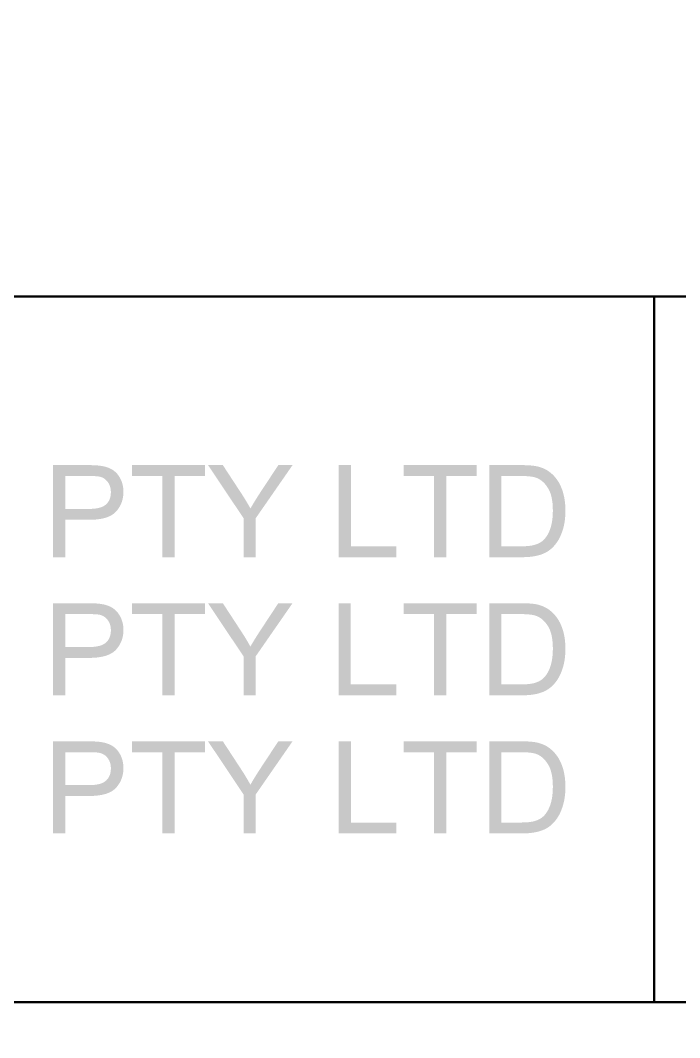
# Paper-space layout 'B1' of a CAD drawing. Header units: millimetres. Extents: x 0 to 1000, y 0 to 707.
# Drawn here: x 894.51 to 910.62, y 36.88 to 61.75 of the extents above; entities that cross this region are included whole.
import ezdxf
from ezdxf.enums import TextEntityAlignment as Align

# ---------------------------------------------------------------- set-up
doc = ezdxf.new("R2010")
doc.units = ezdxf.units.MM
doc.header["$MEASUREMENT"] = 0
doc.layers.add('G_Border', color=7, linetype='Continuous', lineweight=18)
doc.styles.add('Style-ISO3098B', font='ISO3098B.shx')

# ---------------------------------------------------------------- blocks, each defined once
blk = doc.blocks.new('*U4')
at = {"layer": 'G_Border', "linetype": 'Continuous', "lineweight": 25}
h = blk.add_hatch(color=230, dxfattribs=at)
edge = h.paths.add_edge_path()
edge.add_spline(control_points=[(19.244, -0.212), (19.722, -0.212), (19.904, -0.013)], knot_values=[0, 0, 0, 1, 1, 1], degree=2, periodic=0)
edge.add_spline(control_points=[(19.904, -0.013), (20.087, 0.186), (20.087, 0.473)], knot_values=[0, 0, 0, 1, 1, 1], degree=2, periodic=0)
edge.add_spline(control_points=[(20.087, 0.473), (20.087, 0.64), (20.019, 0.78)], knot_values=[0, 0, 0, 1, 1, 1], degree=2, periodic=0)
edge.add_spline(control_points=[(20.019, 0.78), (19.95, 0.92), (19.838, 0.997)], knot_values=[0, 0, 0, 1, 1, 1], degree=2, periodic=0)
edge.add_spline(control_points=[(19.838, 0.997), (19.726, 1.075), (19.56, 1.102)], knot_values=[0, 0, 0, 1, 1, 1], degree=2, periodic=0)
edge.add_spline(control_points=[(19.56, 1.102), (19.442, 1.124), (19.218, 1.124)], knot_values=[0, 0, 0, 1, 1, 1], degree=2, periodic=0)
edge.add_line((19.218, 1.124), (18.369, 1.124))
edge.add_line((18.369, 1.124), (18.369, -1.126))
edge.add_line((18.369, -1.126), (18.667, -1.126))
edge.add_line((18.667, -1.126), (18.667, -0.212))
edge.add_line((18.667, -0.212), (19.244, -0.212))
edge = h.paths.add_edge_path(flags=16)
edge.add_spline(control_points=[(19.243, 0.858), (19.445, 0.858), (19.521, 0.838)], knot_values=[0, 0, 0, 1, 1, 1], degree=2, periodic=0)
edge.add_spline(control_points=[(19.521, 0.838), (19.637, 0.806), (19.709, 0.705)], knot_values=[0, 0, 0, 1, 1, 1], degree=2, periodic=0)
edge.add_spline(control_points=[(19.709, 0.705), (19.78, 0.605), (19.78, 0.463)], knot_values=[0, 0, 0, 1, 1, 1], degree=2, periodic=0)
edge.add_spline(control_points=[(19.78, 0.463), (19.78, 0.269), (19.659, 0.161)], knot_values=[0, 0, 0, 1, 1, 1], degree=2, periodic=0)
edge.add_spline(control_points=[(19.659, 0.161), (19.538, 0.054), (19.249, 0.054)], knot_values=[0, 0, 0, 1, 1, 1], degree=2, periodic=0)
edge.add_line((19.249, 0.054), (18.667, 0.054))
edge.add_line((18.667, 0.054), (18.667, 0.858))
edge.add_line((18.667, 0.858), (19.243, 0.858))
at = {"layer": 'G_Border', "linetype": 'Continuous', "lineweight": 25, "extrusion": (0, 0, -1)}
for points in [[(-21.337, -1.126), (-21.337, 0.858), (-22.082, 0.858), (-22.082, 1.124), (-20.298, 1.124), (-20.298, 0.858), (-21.039, 0.858), (-21.039, -1.126)], [(-26.751, -1.126), (-26.751, -0.86), (-25.644, -0.86), (-25.644, 1.124), (-25.345, 1.124), (-25.345, -1.126)], [(-27.976, -1.126), (-27.976, 0.858), (-28.72, 0.858), (-28.72, 1.124), (-26.937, 1.124), (-26.937, 0.858), (-27.677, 0.858), (-27.677, -1.126)]]:
    blk.add_hatch(color=230, dxfattribs=at).paths.add_polyline_path(points)
at = {"layer": 'G_Border', "linetype": 'Continuous', "lineweight": 25}
h = blk.add_hatch(color=230, dxfattribs=at)
edge = h.paths.add_edge_path()
edge.add_line((23.021, -1.126), (23.32, -1.126))
edge.add_line((23.32, -1.126), (23.32, -0.173))
edge.add_line((23.32, -0.173), (24.219, 1.124))
edge.add_line((24.219, 1.124), (23.871, 1.124))
edge.add_line((23.871, 1.124), (23.435, 0.462))
edge.add_spline(control_points=[(23.435, 0.462), (23.291, 0.241), (23.19, 0.064)], knot_values=[0, 0, 0, 1, 1, 1], degree=2, periodic=0)
edge.add_spline(control_points=[(23.19, 0.064), (23.084, 0.256), (22.96, 0.445)], knot_values=[0, 0, 0, 1, 1, 1], degree=2, periodic=0)
edge.add_line((22.96, 0.445), (22.516, 1.124))
edge.add_line((22.516, 1.124), (22.154, 1.124))
edge.add_line((22.154, 1.124), (23.021, -0.173))
edge.add_line((23.021, -0.173), (23.021, -1.126))
h = blk.add_hatch(color=230, dxfattribs=at)
edge = h.paths.add_edge_path()
edge.add_spline(control_points=[(29.838, -1.126), (30.042, -1.126), (30.199, -1.088)], knot_values=[0, 0, 0, 1, 1, 1], degree=2, periodic=0)
edge.add_spline(control_points=[(30.199, -1.088), (30.356, -1.05), (30.468, -0.975)], knot_values=[0, 0, 0, 1, 1, 1], degree=2, periodic=0)
edge.add_spline(control_points=[(30.468, -0.975), (30.579, -0.901), (30.673, -0.771)], knot_values=[0, 0, 0, 1, 1, 1], degree=2, periodic=0)
edge.add_spline(control_points=[(30.673, -0.771), (30.766, -0.641), (30.826, -0.443)], knot_values=[0, 0, 0, 1, 1, 1], degree=2, periodic=0)
edge.add_spline(control_points=[(30.826, -0.443), (30.886, -0.245), (30.886, 0.011)], knot_values=[0, 0, 0, 1, 1, 1], degree=2, periodic=0)
edge.add_spline(control_points=[(30.886, 0.011), (30.886, 0.312), (30.798, 0.546)], knot_values=[0, 0, 0, 1, 1, 1], degree=2, periodic=0)
edge.add_spline(control_points=[(30.798, 0.546), (30.71, 0.78), (30.531, 0.93)], knot_values=[0, 0, 0, 1, 1, 1], degree=2, periodic=0)
edge.add_spline(control_points=[(30.531, 0.93), (30.395, 1.047), (30.201, 1.092)], knot_values=[0, 0, 0, 1, 1, 1], degree=2, periodic=0)
edge.add_spline(control_points=[(30.201, 1.092), (30.063, 1.124), (29.801, 1.124)], knot_values=[0, 0, 0, 1, 1, 1], degree=2, periodic=0)
edge.add_line((29.801, 1.124), (29.025, 1.124))
edge.add_line((29.025, 1.124), (29.025, -1.126))
edge.add_line((29.025, -1.126), (29.838, -1.126))
edge = h.paths.add_edge_path(flags=16)
edge.add_spline(control_points=[(29.796, 0.858), (30.062, 0.858), (30.182, 0.812)], knot_values=[0, 0, 0, 1, 1, 1], degree=2, periodic=0)
edge.add_spline(control_points=[(30.182, 0.812), (30.347, 0.747), (30.463, 0.558)], knot_values=[0, 0, 0, 1, 1, 1], degree=2, periodic=0)
edge.add_spline(control_points=[(30.463, 0.558), (30.579, 0.369), (30.579, 0.016)], knot_values=[0, 0, 0, 1, 1, 1], degree=2, periodic=0)
edge.add_spline(control_points=[(30.579, 0.016), (30.579, -0.239), (30.52, -0.418)], knot_values=[0, 0, 0, 1, 1, 1], degree=2, periodic=0)
edge.add_spline(control_points=[(30.52, -0.418), (30.461, -0.597), (30.355, -0.702)], knot_values=[0, 0, 0, 1, 1, 1], degree=2, periodic=0)
edge.add_spline(control_points=[(30.355, -0.702), (30.28, -0.778), (30.153, -0.819)], knot_values=[0, 0, 0, 1, 1, 1], degree=2, periodic=0)
edge.add_spline(control_points=[(30.153, -0.819), (30.027, -0.86), (29.804, -0.86)], knot_values=[0, 0, 0, 1, 1, 1], degree=2, periodic=0)
edge.add_line((29.804, -0.86), (29.324, -0.86))
edge.add_line((29.324, -0.86), (29.324, 0.858))
edge.add_line((29.324, 0.858), (29.796, 0.858))
blk = doc.blocks.new('*U5')
at = {"layer": 'G_Border', "linetype": 'Continuous', "lineweight": 25}
h = blk.add_hatch(color=230, dxfattribs=at)
edge = h.paths.add_edge_path()
edge.add_spline(control_points=[(9.111, -0.212), (9.588, -0.212), (9.771, -0.013)], knot_values=[0, 0, 0, 1, 1, 1], degree=2, periodic=0)
edge.add_spline(control_points=[(9.771, -0.013), (9.954, 0.186), (9.954, 0.473)], knot_values=[0, 0, 0, 1, 1, 1], degree=2, periodic=0)
edge.add_spline(control_points=[(9.954, 0.473), (9.954, 0.64), (9.885, 0.78)], knot_values=[0, 0, 0, 1, 1, 1], degree=2, periodic=0)
edge.add_spline(control_points=[(9.885, 0.78), (9.817, 0.92), (9.705, 0.997)], knot_values=[0, 0, 0, 1, 1, 1], degree=2, periodic=0)
edge.add_spline(control_points=[(9.705, 0.997), (9.593, 1.075), (9.427, 1.102)], knot_values=[0, 0, 0, 1, 1, 1], degree=2, periodic=0)
edge.add_spline(control_points=[(9.427, 1.102), (9.309, 1.124), (9.084, 1.124)], knot_values=[0, 0, 0, 1, 1, 1], degree=2, periodic=0)
edge.add_line((9.084, 1.124), (8.235, 1.124))
edge.add_line((8.235, 1.124), (8.235, -1.126))
edge.add_line((8.235, -1.126), (8.534, -1.126))
edge.add_line((8.534, -1.126), (8.534, -0.212))
edge.add_line((8.534, -0.212), (9.111, -0.212))
edge = h.paths.add_edge_path(flags=16)
edge.add_spline(control_points=[(9.109, 0.858), (9.312, 0.858), (9.387, 0.838)], knot_values=[0, 0, 0, 1, 1, 1], degree=2, periodic=0)
edge.add_spline(control_points=[(9.387, 0.838), (9.504, 0.806), (9.575, 0.705)], knot_values=[0, 0, 0, 1, 1, 1], degree=2, periodic=0)
edge.add_spline(control_points=[(9.575, 0.705), (9.647, 0.605), (9.647, 0.463)], knot_values=[0, 0, 0, 1, 1, 1], degree=2, periodic=0)
edge.add_spline(control_points=[(9.647, 0.463), (9.647, 0.269), (9.525, 0.161)], knot_values=[0, 0, 0, 1, 1, 1], degree=2, periodic=0)
edge.add_spline(control_points=[(9.525, 0.161), (9.404, 0.054), (9.115, 0.054)], knot_values=[0, 0, 0, 1, 1, 1], degree=2, periodic=0)
edge.add_line((9.115, 0.054), (8.534, 0.054))
edge.add_line((8.534, 0.054), (8.534, 0.858))
edge.add_line((8.534, 0.858), (9.109, 0.858))
at = {"layer": 'G_Border', "linetype": 'Continuous', "lineweight": 25, "extrusion": (0, 0, -1)}
for points in [[(-11.204, -1.126), (-11.204, 0.858), (-11.948, 0.858), (-11.948, 1.124), (-10.165, 1.124), (-10.165, 0.858), (-10.905, 0.858), (-10.905, -1.126)], [(-16.618, -1.126), (-16.618, -0.86), (-15.51, -0.86), (-15.51, 1.124), (-15.212, 1.124), (-15.212, -1.126)], [(-17.842, -1.126), (-17.842, 0.858), (-18.587, 0.858), (-18.587, 1.124), (-16.803, 1.124), (-16.803, 0.858), (-17.544, 0.858), (-17.544, -1.126)]]:
    blk.add_hatch(color=230, dxfattribs=at).paths.add_polyline_path(points)
at = {"layer": 'G_Border', "linetype": 'Continuous', "lineweight": 25}
h = blk.add_hatch(color=230, dxfattribs=at)
edge = h.paths.add_edge_path()
edge.add_line((12.888, -1.126), (13.186, -1.126))
edge.add_line((13.186, -1.126), (13.186, -0.173))
edge.add_line((13.186, -0.173), (14.085, 1.124))
edge.add_line((14.085, 1.124), (13.738, 1.124))
edge.add_line((13.738, 1.124), (13.302, 0.462))
edge.add_spline(control_points=[(13.302, 0.462), (13.157, 0.241), (13.056, 0.064)], knot_values=[0, 0, 0, 1, 1, 1], degree=2, periodic=0)
edge.add_spline(control_points=[(13.056, 0.064), (12.951, 0.256), (12.826, 0.445)], knot_values=[0, 0, 0, 1, 1, 1], degree=2, periodic=0)
edge.add_line((12.826, 0.445), (12.383, 1.124))
edge.add_line((12.383, 1.124), (12.02, 1.124))
edge.add_line((12.02, 1.124), (12.888, -0.173))
edge.add_line((12.888, -0.173), (12.888, -1.126))
h = blk.add_hatch(color=230, dxfattribs=at)
edge = h.paths.add_edge_path()
edge.add_spline(control_points=[(19.704, -1.126), (19.908, -1.126), (20.066, -1.088)], knot_values=[0, 0, 0, 1, 1, 1], degree=2, periodic=0)
edge.add_spline(control_points=[(20.066, -1.088), (20.223, -1.05), (20.334, -0.975)], knot_values=[0, 0, 0, 1, 1, 1], degree=2, periodic=0)
edge.add_spline(control_points=[(20.334, -0.975), (20.446, -0.901), (20.539, -0.771)], knot_values=[0, 0, 0, 1, 1, 1], degree=2, periodic=0)
edge.add_spline(control_points=[(20.539, -0.771), (20.633, -0.641), (20.693, -0.443)], knot_values=[0, 0, 0, 1, 1, 1], degree=2, periodic=0)
edge.add_spline(control_points=[(20.693, -0.443), (20.753, -0.245), (20.753, 0.011)], knot_values=[0, 0, 0, 1, 1, 1], degree=2, periodic=0)
edge.add_spline(control_points=[(20.753, 0.011), (20.753, 0.312), (20.664, 0.546)], knot_values=[0, 0, 0, 1, 1, 1], degree=2, periodic=0)
edge.add_spline(control_points=[(20.664, 0.546), (20.576, 0.78), (20.398, 0.93)], knot_values=[0, 0, 0, 1, 1, 1], degree=2, periodic=0)
edge.add_spline(control_points=[(20.398, 0.93), (20.261, 1.047), (20.068, 1.092)], knot_values=[0, 0, 0, 1, 1, 1], degree=2, periodic=0)
edge.add_spline(control_points=[(20.068, 1.092), (19.93, 1.124), (19.667, 1.124)], knot_values=[0, 0, 0, 1, 1, 1], degree=2, periodic=0)
edge.add_line((19.667, 1.124), (18.892, 1.124))
edge.add_line((18.892, 1.124), (18.892, -1.126))
edge.add_line((18.892, -1.126), (19.704, -1.126))
edge = h.paths.add_edge_path(flags=16)
edge.add_spline(control_points=[(19.663, 0.858), (19.928, 0.858), (20.048, 0.812)], knot_values=[0, 0, 0, 1, 1, 1], degree=2, periodic=0)
edge.add_spline(control_points=[(20.048, 0.812), (20.214, 0.747), (20.33, 0.558)], knot_values=[0, 0, 0, 1, 1, 1], degree=2, periodic=0)
edge.add_spline(control_points=[(20.33, 0.558), (20.446, 0.369), (20.446, 0.016)], knot_values=[0, 0, 0, 1, 1, 1], degree=2, periodic=0)
edge.add_spline(control_points=[(20.446, 0.016), (20.446, -0.239), (20.387, -0.418)], knot_values=[0, 0, 0, 1, 1, 1], degree=2, periodic=0)
edge.add_spline(control_points=[(20.387, -0.418), (20.327, -0.597), (20.222, -0.702)], knot_values=[0, 0, 0, 1, 1, 1], degree=2, periodic=0)
edge.add_spline(control_points=[(20.222, -0.702), (20.146, -0.778), (20.02, -0.819)], knot_values=[0, 0, 0, 1, 1, 1], degree=2, periodic=0)
edge.add_spline(control_points=[(20.02, -0.819), (19.893, -0.86), (19.671, -0.86)], knot_values=[0, 0, 0, 1, 1, 1], degree=2, periodic=0)
edge.add_line((19.671, -0.86), (19.19, -0.86))
edge.add_line((19.19, -0.86), (19.19, 0.858))
edge.add_line((19.19, 0.858), (19.663, 0.858))
blk = doc.blocks.new('*U6')
at = {"layer": 'G_Border', "linetype": 'Continuous', "lineweight": 25}
h = blk.add_hatch(color=230, dxfattribs=at)
edge = h.paths.add_edge_path()
edge.add_spline(control_points=[(9.11, -0.212), (9.588, -0.212), (9.771, -0.013)], knot_values=[0, 0, 0, 1, 1, 1], degree=2, periodic=0)
edge.add_spline(control_points=[(9.771, -0.013), (9.953, 0.186), (9.953, 0.473)], knot_values=[0, 0, 0, 1, 1, 1], degree=2, periodic=0)
edge.add_spline(control_points=[(9.953, 0.473), (9.953, 0.64), (9.885, 0.78)], knot_values=[0, 0, 0, 1, 1, 1], degree=2, periodic=0)
edge.add_spline(control_points=[(9.885, 0.78), (9.817, 0.92), (9.704, 0.997)], knot_values=[0, 0, 0, 1, 1, 1], degree=2, periodic=0)
edge.add_spline(control_points=[(9.704, 0.997), (9.592, 1.075), (9.427, 1.102)], knot_values=[0, 0, 0, 1, 1, 1], degree=2, periodic=0)
edge.add_spline(control_points=[(9.427, 1.102), (9.308, 1.124), (9.084, 1.124)], knot_values=[0, 0, 0, 1, 1, 1], degree=2, periodic=0)
edge.add_line((9.084, 1.124), (8.235, 1.124))
edge.add_line((8.235, 1.124), (8.235, -1.126))
edge.add_line((8.235, -1.126), (8.533, -1.126))
edge.add_line((8.533, -1.126), (8.533, -0.212))
edge.add_line((8.533, -0.212), (9.11, -0.212))
edge = h.paths.add_edge_path(flags=16)
edge.add_spline(control_points=[(9.109, 0.858), (9.312, 0.858), (9.387, 0.838)], knot_values=[0, 0, 0, 1, 1, 1], degree=2, periodic=0)
edge.add_spline(control_points=[(9.387, 0.838), (9.503, 0.806), (9.575, 0.705)], knot_values=[0, 0, 0, 1, 1, 1], degree=2, periodic=0)
edge.add_spline(control_points=[(9.575, 0.705), (9.646, 0.605), (9.646, 0.463)], knot_values=[0, 0, 0, 1, 1, 1], degree=2, periodic=0)
edge.add_spline(control_points=[(9.646, 0.463), (9.646, 0.269), (9.525, 0.161)], knot_values=[0, 0, 0, 1, 1, 1], degree=2, periodic=0)
edge.add_spline(control_points=[(9.525, 0.161), (9.404, 0.054), (9.115, 0.054)], knot_values=[0, 0, 0, 1, 1, 1], degree=2, periodic=0)
edge.add_line((9.115, 0.054), (8.533, 0.054))
edge.add_line((8.533, 0.054), (8.533, 0.858))
edge.add_line((8.533, 0.858), (9.109, 0.858))
at = {"layer": 'G_Border', "linetype": 'Continuous', "lineweight": 25, "extrusion": (0, 0, -1)}
for points in [[(-11.203, -1.126), (-11.203, 0.858), (-11.948, 0.858), (-11.948, 1.124), (-10.164, 1.124), (-10.164, 0.858), (-10.905, 0.858), (-10.905, -1.126)], [(-16.617, -1.126), (-16.617, -0.86), (-15.51, -0.86), (-15.51, 1.124), (-15.211, 1.124), (-15.211, -1.126)], [(-17.842, -1.126), (-17.842, 0.858), (-18.586, 0.858), (-18.586, 1.124), (-16.803, 1.124), (-16.803, 0.858), (-17.544, 0.858), (-17.544, -1.126)]]:
    blk.add_hatch(color=230, dxfattribs=at).paths.add_polyline_path(points)
at = {"layer": 'G_Border', "linetype": 'Continuous', "lineweight": 25}
h = blk.add_hatch(color=230, dxfattribs=at)
edge = h.paths.add_edge_path()
edge.add_line((12.888, -1.126), (13.186, -1.126))
edge.add_line((13.186, -1.126), (13.186, -0.173))
edge.add_line((13.186, -0.173), (14.085, 1.124))
edge.add_line((14.085, 1.124), (13.738, 1.124))
edge.add_line((13.738, 1.124), (13.301, 0.462))
edge.add_spline(control_points=[(13.301, 0.462), (13.157, 0.241), (13.056, 0.064)], knot_values=[0, 0, 0, 1, 1, 1], degree=2, periodic=0)
edge.add_spline(control_points=[(13.056, 0.064), (12.95, 0.256), (12.826, 0.445)], knot_values=[0, 0, 0, 1, 1, 1], degree=2, periodic=0)
edge.add_line((12.826, 0.445), (12.382, 1.124))
edge.add_line((12.382, 1.124), (12.02, 1.124))
edge.add_line((12.02, 1.124), (12.888, -0.173))
edge.add_line((12.888, -0.173), (12.888, -1.126))
h = blk.add_hatch(color=230, dxfattribs=at)
edge = h.paths.add_edge_path()
edge.add_spline(control_points=[(19.704, -1.126), (19.908, -1.126), (20.065, -1.088)], knot_values=[0, 0, 0, 1, 1, 1], degree=2, periodic=0)
edge.add_spline(control_points=[(20.065, -1.088), (20.223, -1.05), (20.334, -0.975)], knot_values=[0, 0, 0, 1, 1, 1], degree=2, periodic=0)
edge.add_spline(control_points=[(20.334, -0.975), (20.445, -0.901), (20.539, -0.771)], knot_values=[0, 0, 0, 1, 1, 1], degree=2, periodic=0)
edge.add_spline(control_points=[(20.539, -0.771), (20.632, -0.641), (20.692, -0.443)], knot_values=[0, 0, 0, 1, 1, 1], degree=2, periodic=0)
edge.add_spline(control_points=[(20.692, -0.443), (20.752, -0.245), (20.752, 0.011)], knot_values=[0, 0, 0, 1, 1, 1], degree=2, periodic=0)
edge.add_spline(control_points=[(20.752, 0.011), (20.752, 0.312), (20.664, 0.546)], knot_values=[0, 0, 0, 1, 1, 1], degree=2, periodic=0)
edge.add_spline(control_points=[(20.664, 0.546), (20.576, 0.78), (20.398, 0.93)], knot_values=[0, 0, 0, 1, 1, 1], degree=2, periodic=0)
edge.add_spline(control_points=[(20.398, 0.93), (20.261, 1.047), (20.067, 1.092)], knot_values=[0, 0, 0, 1, 1, 1], degree=2, periodic=0)
edge.add_spline(control_points=[(20.067, 1.092), (19.929, 1.124), (19.667, 1.124)], knot_values=[0, 0, 0, 1, 1, 1], degree=2, periodic=0)
edge.add_line((19.667, 1.124), (18.891, 1.124))
edge.add_line((18.891, 1.124), (18.891, -1.126))
edge.add_line((18.891, -1.126), (19.704, -1.126))
edge = h.paths.add_edge_path(flags=16)
edge.add_spline(control_points=[(19.663, 0.858), (19.928, 0.858), (20.048, 0.812)], knot_values=[0, 0, 0, 1, 1, 1], degree=2, periodic=0)
edge.add_spline(control_points=[(20.048, 0.812), (20.213, 0.747), (20.329, 0.558)], knot_values=[0, 0, 0, 1, 1, 1], degree=2, periodic=0)
edge.add_spline(control_points=[(20.329, 0.558), (20.445, 0.369), (20.445, 0.016)], knot_values=[0, 0, 0, 1, 1, 1], degree=2, periodic=0)
edge.add_spline(control_points=[(20.445, 0.016), (20.445, -0.239), (20.386, -0.418)], knot_values=[0, 0, 0, 1, 1, 1], degree=2, periodic=0)
edge.add_spline(control_points=[(20.386, -0.418), (20.327, -0.597), (20.221, -0.702)], knot_values=[0, 0, 0, 1, 1, 1], degree=2, periodic=0)
edge.add_spline(control_points=[(20.221, -0.702), (20.146, -0.778), (20.019, -0.819)], knot_values=[0, 0, 0, 1, 1, 1], degree=2, periodic=0)
edge.add_spline(control_points=[(20.019, -0.819), (19.893, -0.86), (19.67, -0.86)], knot_values=[0, 0, 0, 1, 1, 1], degree=2, periodic=0)
edge.add_line((19.67, -0.86), (19.19, -0.86))
edge.add_line((19.19, -0.86), (19.19, 0.858))
edge.add_line((19.19, 0.858), (19.663, 0.858))
blk = doc.blocks.new('*U7')
at = {"layer": 'G_Border', "color": 230, "linetype": 'Continuous', "lineweight": 25, "xscale": 1.111111111111074, "yscale": 1.111111111111074, "zscale": 1.111111111111074}
for name, p in [('*U6', (11.26, 3.751)), ('*U5', (11.259, 0.001)), ('*U4', (0, -3.749))]:
    blk.add_blockref(name, p, dxfattribs=at)
blk = doc.blocks.new('RTB1')
at = {"layer": 'G_Border', "color": 30, "linetype": 'Continuous', "lineweight": 50}
for p, q in [((985, 55), (15, 55)), ((910, 37.75), (910, 55)), ((778.5, 37.75), (985, 37.75))]:
    blk.add_line(p, q, dxfattribs=at)
at = {"layer": 'G_Border', "color": 7, "linetype": 'Continuous', "lineweight": 18}
blk.add_3dface([(0, 0), (1000, 0), (1000, 707), (0, 707)], dxfattribs=at)
at = {"layer": 'G_Border', "color": 30, "linetype": 'Continuous', "lineweight": 50}
blk.add_3dface([(10, 10), (990, 10), (990, 697), (10, 697)], dxfattribs=at)
at = {"layer": 'G_Border', "color": 230, "linetype": 'Continuous', "lineweight": 25}
blk.add_3dface([(15, 15), (985, 15), (985, 692), (15, 692)], dxfattribs=at)
at = {"layer": 'G_Border', "color": 230, "linetype": 'Continuous', "lineweight": 25, "xscale": 0.900000000000022, "yscale": 0.900000000000022, "zscale": 0.900000000000022}
blk.add_blockref('*U7', (876.946, 46.376), dxfattribs=at)
at = {"layer": 'G_Border', "color": 7, "linetype": 'Continuous', "lineweight": 25, "style": 'Style-ISO3098B'}
for tag, height, p in [('110 Ref1', 2.5, (26.25, 53.75)), ('118 Ref9', 2.5, (167.501, 53.75)), ('026 Rev1', 2.5, (309.001, 53.75)), ('027 By1', 2.5, (316.751, 53.75)), ('028 Date1', 2.5, (326.751, 53.75)), ('029 Description1', 2.5, (344.751, 53.75)), ('030 Ckd1', 2.5, (459.751, 53.75)), ('031 App1', 2.5, (469.751, 53.75)), ('068 Rev8', 2.5, (485.001, 53.75)), ('069 By8', 2.5, (492.751, 53.75)), ('070 Date8', 2.5, (502.751, 53.75)), ('071 Description8', 2.5, (520.751, 53.75)), ('072 Ckd8', 2.5, (635.751, 53.75)), ('073 App8', 2.5, (645.751, 53.75)), ('009 Drawn', 2.5, (731.75, 53.75)), ('010 Drawn Date', 2.5, (761.75, 53.75)), ('111 Ref2', 2.5, (26.25, 48.75)), ('119 Ref10', 2.5, (167.501, 48.75)), ('032 Rev2', 2.5, (309.001, 48.75)), ('033 By2', 2.5, (316.751, 48.75)), ('034 Date2', 2.5, (326.751, 48.75)), ('035 Description2', 2.5, (344.751, 48.75)), ('036 Ckd2', 2.5, (459.751, 48.75)), ('037 App2', 2.5, (469.751, 48.75)), ('074 Rev9', 2.5, (485.001, 48.75)), ('075 By9', 2.5, (492.751, 48.75)), ('076 Date9', 2.5, (502.751, 48.75)), ('077 Description9', 2.5, (520.751, 48.75)), ('078 Ckd9', 2.5, (635.751, 48.75)), ('079 App9', 2.5, (645.751, 48.75)), ('011 Traced', 2.5, (731.75, 48.75)), ('012 Traced Date', 2.5, (761.75, 48.75)), ('112 Ref3', 2.5, (26.25, 43.75)), ('120 Ref11', 2.5, (167.501, 43.75)), ('038 Rev3', 2.5, (309.001, 43.75)), ('039 By3', 2.5, (316.751, 43.75)), ('040 Date3', 2.5, (326.751, 43.75)), ('041 Description3', 2.5, (344.751, 43.75)), ('042 Ckd3', 2.5, (459.751, 43.75)), ('043 App3', 2.5, (469.751, 43.75)), ('080 Rev10', 2.5, (485.001, 43.75)), ('081 By10', 2.5, (492.751, 43.75)), ('082 Date10', 2.5, (502.751, 43.75)), ('083 Description10', 2.5, (520.751, 43.75)), ('084 Ckd10', 2.5, (635.751, 43.75)), ('085 App10', 2.5, (645.751, 43.75)), ('013 Checked', 2.5, (731.75, 43.75)), ('014 Checked Date', 2.5, (761.75, 43.75)), ('113 Ref4', 2.5, (26.25, 38.75)), ('121 Ref12', 2.5, (167.501, 38.75)), ('044 Rev4', 2.5, (309.001, 38.75)), ('045 By4', 2.5, (316.751, 38.75)), ('046 Date4', 2.5, (326.751, 38.75)), ('047 Description4', 2.5, (344.751, 38.75)), ('048 Ckd4', 2.5, (459.751, 38.75)), ('049 App4', 2.5, (469.751, 38.75)), ('086 Rev11', 2.5, (485.001, 38.75)), ('087 By11', 2.5, (492.751, 38.75)), ('088 Date11', 2.5, (502.751, 38.75)), ('089 Description11', 2.5, (520.751, 38.75)), ('090 Ckd11', 2.5, (635.751, 38.75)), ('091 App11', 2.5, (645.751, 38.75)), ('015 Supt Draft', 2.5, (731.75, 38.75)), ('016 Supt Draft Date', 2.5, (761.75, 38.75)), ('114 Ref5', 2.5, (26.25, 33.75)), ('122 Ref13', 2.5, (167.501, 33.75)), ('050 Rev5', 2.5, (309.001, 33.75)), ('051 By5', 2.5, (316.751, 33.75)), ('052 Date5', 2.5, (326.751, 33.75)), ('053 Description5', 2.5, (344.751, 33.75)), ('054 Ckd5', 2.5, (459.751, 33.75)), ('055 App5', 2.5, (469.751, 33.75)), ('092 Rev12', 2.5, (485.001, 33.75)), ('093 By12', 2.5, (492.751, 33.75)), ('094 Date12', 2.5, (502.751, 33.75)), ('095 Description12', 2.5, (520.751, 33.75)), ('096 Ckd12', 2.5, (635.751, 33.75)), ('097 App12', 2.5, (645.751, 33.75)), ('017 Proj Eng', 2.5, (731.75, 33.75)), ('018 Proj Eng Date', 2.5, (761.75, 33.75)), ('115 Ref6', 2.5, (26.25, 28.75)), ('123 Ref14', 2.5, (167.501, 28.75)), ('056 Rev6', 2.5, (309.001, 28.75)), ('057 By6', 2.5, (316.751, 28.75)), ('058 Date6', 2.5, (326.751, 28.75)), ('059 Description6', 2.5, (344.751, 28.75)), ('060 Ckd6', 2.5, (459.751, 28.75)), ('061 App6', 2.5, (469.751, 28.75)), ('098 Rev13', 2.5, (485.001, 28.75)), ('099 By13', 2.5, (492.751, 28.75)), ('100 Date13', 2.5, (502.751, 28.75)), ('101 Description13', 2.5, (520.751, 28.75)), ('102 Ckd13', 2.5, (635.751, 28.75)), ('103 App13', 2.5, (645.751, 28.75)), ('019 Approved', 2.5, (731.75, 28.75)), ('020 Approved Date', 2.5, (761.75, 28.75)), ('006 Drawing Number', 3.5, (923.25, 26.25)), ('007 Title Rev', 3.5, (976.7, 26.25)), ('116 Ref7', 2.5, (26.25, 23.75)), ('124 Ref15', 2.5, (167.501, 23.75)), ('062 Rev7', 2.5, (309.001, 23.75)), ('063 By7', 2.5, (316.751, 23.75)), ('064 Date7', 2.5, (326.751, 23.75)), ('065 Description7', 2.5, (344.751, 23.75)), ('066 Ckd7', 2.5, (459.751, 23.75)), ('067 App7', 2.5, (469.751, 23.75)), ('104 Rev14', 2.5, (485.001, 23.75)), ('105 By14', 2.5, (492.751, 23.75)), ('106 Date14', 2.5, (502.751, 23.75)), ('107 Description14', 2.5, (520.751, 23.75)), ('108 Ckd14', 2.5, (635.751, 23.75)), ('109 App14', 2.5, (645.751, 23.75)), ('021 App for Const', 2.5, (731.75, 23.75)), ('022 App for Const Date', 2.5, (761.75, 23.75)), ('117 Ref8', 2.5, (26.25, 18.75)), ('125 Ref16', 2.5, (167.501, 18.75)), ('023 Blank Person Title', 2.5, (695.75, 18.75)), ('024 Blank Person Name', 2.5, (731.75, 18.75)), ('025 Blank Person Date', 2.5, (761.75, 18.75))]:
    blk.add_attdef(tag, text='', height=height, dxfattribs=at).set_placement(p, align=Align.TOP_LEFT)
at = {"layer": 'G_Border', "color": 7, "linetype": 'Continuous', "lineweight": 25, "style": 'Style-ISO3098B', "flags": 8}
blk.add_attdef('001 Title Line 1', (0, 0), '', height=3.5, dxfattribs=at)
at = {"layer": 'G_Border', "color": 7, "linetype": 'Continuous', "lineweight": 25, "style": 'Style-ISO3098B'}
for tag, height in [('002 Title Line 2', 3.5), ('003 Title Line 3', 3.5), ('004 Title Line 4', 3.5), ('008 Project Number', 2.5), ('005 Scale', 2.5)]:
    blk.add_attdef(tag, (0, 0), '', height=height, dxfattribs=at)

psp = doc.layouts.new('B1')

# ---------------------------------------------------------------- block references
at = {"layer": 'G_Border', "color": 7, "linetype": 'Continuous', "lineweight": 18}
psp.add_blockref('RTB1', (0, 0), dxfattribs=at)

doc.saveas('drawing.dxf')
